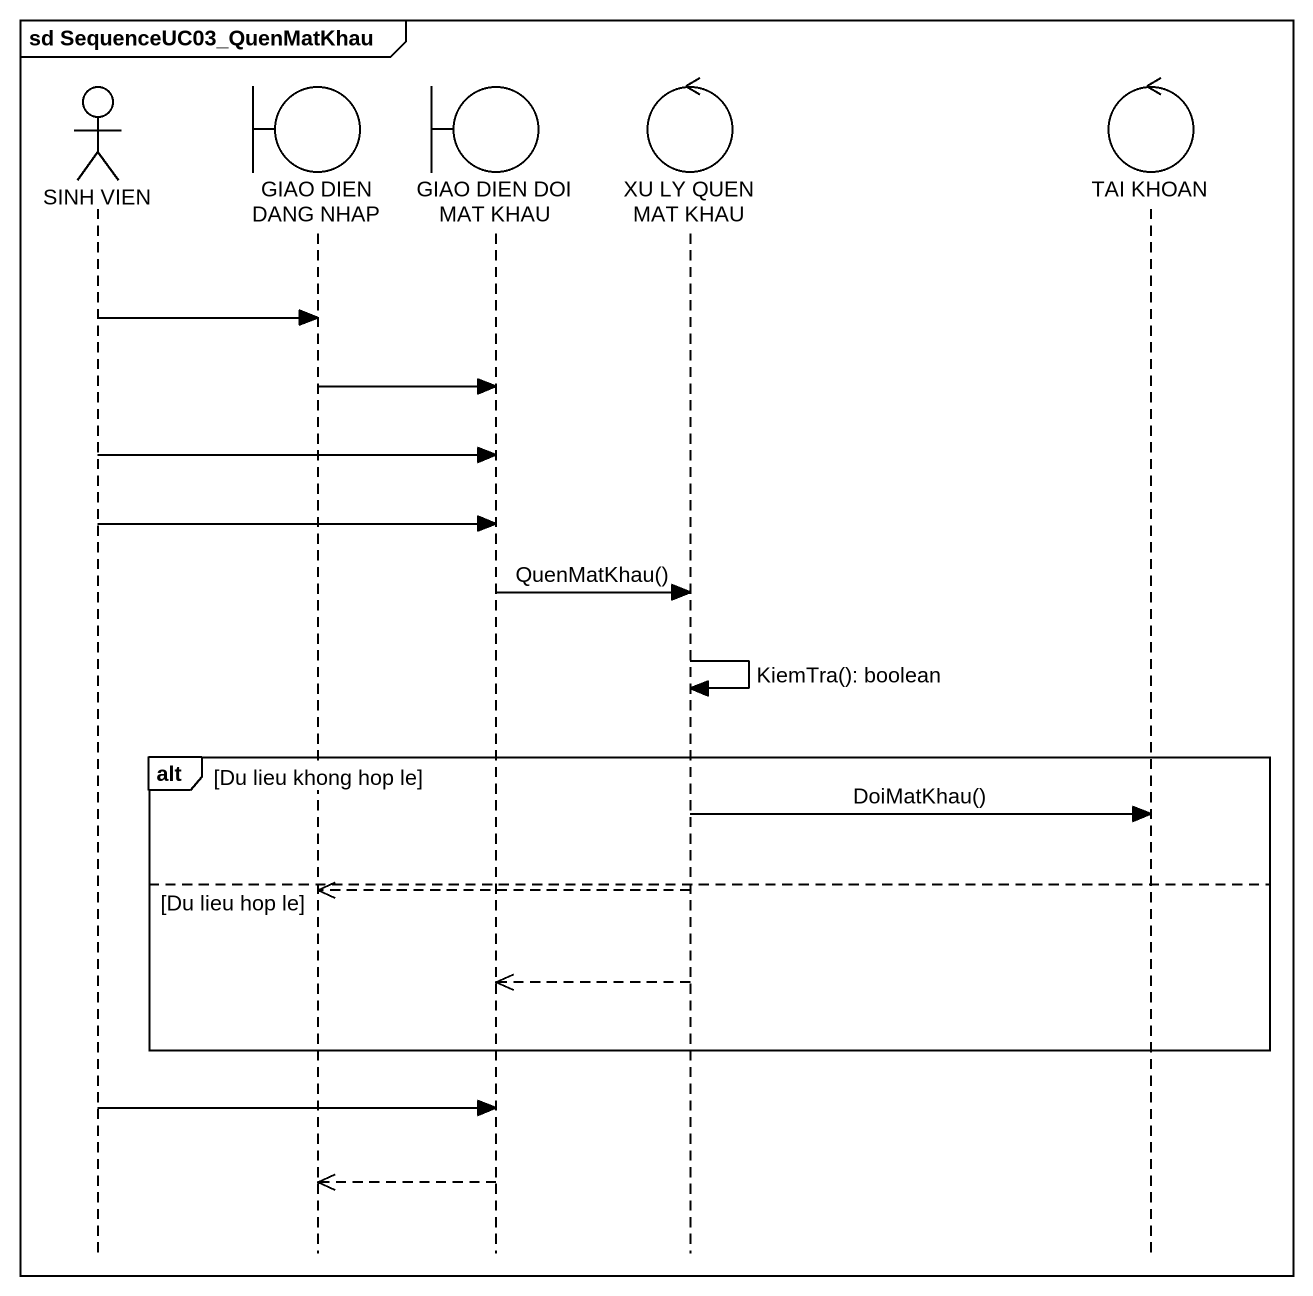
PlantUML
@startuml
mainframe sd SequenceUC03_QuenMatKhau
hide footbox
actor "SINH VIEN" as SINH_VIEN
boundary "GIAO DIEN DANG NHAP" as GIAO_DIEN_DANG_NHAP
boundary "GIAO DIEN DOI MAT KHAU" as GIAO_DIEN_DOI_MAT_KHAU
control "XU LY QUEN MAT KHAU" as XU_LY_QUEN_MAT_KHAU
control "TAI KHOAN" as TAI_KHOAN

SINH_VIEN -> GIAO_DIEN_DANG_NHAP
GIAO_DIEN_DANG_NHAP -> GIAO_DIEN_DOI_MAT_KHAU
SINH_VIEN -> GIAO_DIEN_DOI_MAT_KHAU
SINH_VIEN -> GIAO_DIEN_DOI_MAT_KHAU
GIAO_DIEN_DOI_MAT_KHAU -> XU_LY_QUEN_MAT_KHAU : QuenMatKhau()
XU_LY_QUEN_MAT_KHAU -> XU_LY_QUEN_MAT_KHAU : KiemTra(): boolean
alt Du lieu khong hop le
  XU_LY_QUEN_MAT_KHAU -> TAI_KHOAN : DoiMatKhau()
else Du lieu hop le
  XU_LY_QUEN_MAT_KHAU -->> GIAO_DIEN_DANG_NHAP
  XU_LY_QUEN_MAT_KHAU -->> GIAO_DIEN_DOI_MAT_KHAU
end
SINH_VIEN -> GIAO_DIEN_DOI_MAT_KHAU
GIAO_DIEN_DOI_MAT_KHAU -->> GIAO_DIEN_DANG_NHAP
@enduml
